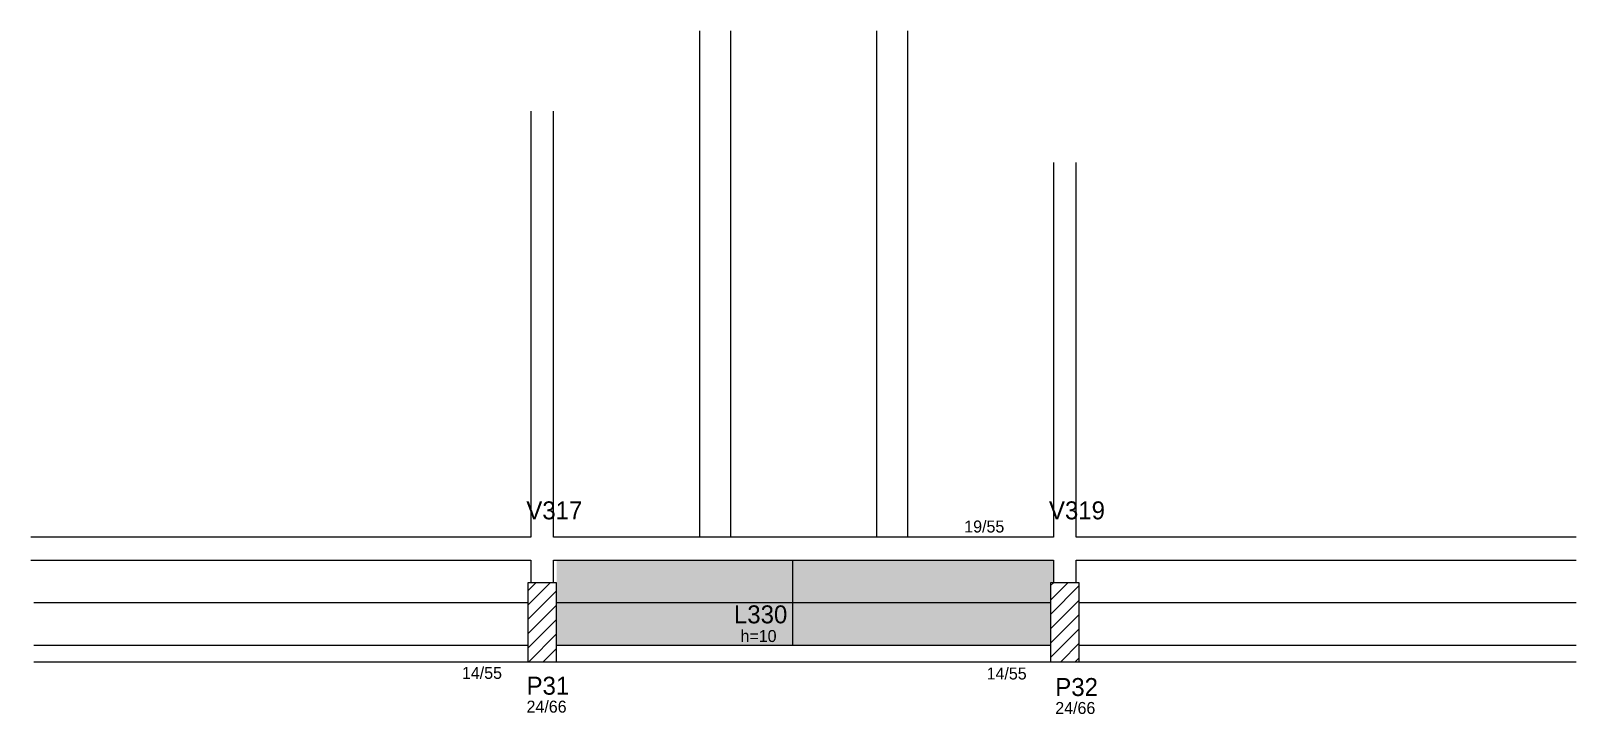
# Model space of a CAD drawing. Header units: metres. Extents: x 4041 to 5333, y 1520 to 2091.
import ezdxf

# ---------------------------------------------------------------- set-up
doc = ezdxf.new("R2010")
doc.units = ezdxf.units.M
for name, color, linetype in [('3', 7, 'Continuous'), ('4', 7, 'Continuous'), ('7', 7, 'Continuous'), ('Painéis', 7, 'Continuous'), ('REAPROVEITAMENTO', 7, 'Continuous')]:
    doc.layers.add(name, color=color, linetype=linetype)

msp = doc.modelspace()

# ---------------------------------------------------------------- hatches: boundary and pattern name
at = {"layer": 'REAPROVEITAMENTO'}
h = msp.add_hatch(color=7, dxfattribs=at)
h.dxf.hatch_style = 1
h.paths.add_polyline_path([(4895.9, 1629.9), (4893.4, 1629.9), (4893.4, 1629.9), (4893.6, 1577.9), (4893.6, 1577.9), (4480.6, 1577.9), (4480.6, 1577.9), (4480.6, 1648.9), (4480.6, 1648.9), (4896.1, 1648.9), (4896.1, 1648.9), (4895.9, 1629.9)])

# ---------------------------------------------------------------- linework, layer by layer
at = {"layer": '3', "color": 7, "lineweight": 25}
for p, q in [((4456.6, 1611.2), (4475.3, 1629.9)), ((4456.6, 1623.2), (4463.3, 1629.9)), ((4893.6, 1615.5), (4908, 1629.9)), ((4893.6, 1627.5), (4896, 1629.9)), ((4456.6, 1599.2), (4480.6, 1623.2)), ((4893.6, 1603.5), (4917.6, 1627.5)), ((4893.6, 1591.4), (4917.6, 1615.4)), ((4456.6, 1587.2), (4480.6, 1611.2)), ((4893.6, 1579.4), (4917.6, 1603.4)), ((4456.6, 1575.2), (4480.6, 1599.2)), ((4893.6, 1567.4), (4917.6, 1591.4)), ((4043.6, 1577.9), (4456.6, 1577.9)), ((4457.4, 1563.9), (4480.6, 1587.1)), ((4480.6, 1577.9), (4893.6, 1577.9)), ((4902.1, 1563.9), (4917.6, 1579.4)), ((4917.6, 1577.9), (5333.1, 1577.9)), ((4043.6, 1563.9), (4456.6, 1563.9)), ((4469.4, 1563.9), (4480.6, 1575.1)), ((4480.6, 1563.9), (4893.6, 1563.9)), ((4914.2, 1563.9), (4917.6, 1567.3)), ((4917.6, 1563.9), (5333.1, 1563.9))]:
    msp.add_line(p, q, dxfattribs=at)
for points in [[(4459.1, 2023.9), (4459.1, 1667.9)], [(4478.1, 1667.9), (4478.1, 2023.9)], [(4896.1, 1980.9), (4896.1, 1667.9)], [(4915.1, 1667.9), (4915.1, 1980.9)], [(4459.1, 1667.9), (4041.1, 1667.9)], [(4896.1, 1667.9), (4478.1, 1667.9)], [(5333.1, 1667.9), (4915.1, 1667.9)], [(4041.1, 1648.9), (4459.1, 1648.9)], [(4459.1, 1648.9), (4459.1, 1629.9)], [(4478.1, 1648.9), (4896.1, 1648.9)], [(4478.1, 1629.9), (4478.1, 1648.9)], [(4896.1, 1648.9), (4896.1, 1629.9)], [(4915.1, 1648.9), (5333.1, 1648.9)], [(4915.1, 1629.9), (4915.1, 1648.9)]]:
    msp.add_lwpolyline(points, dxfattribs=at)
at = {"layer": '7', "color": 7, "lineweight": 25}
for points in [[(4456.6, 1563.9), (4480.6, 1563.9), (4480.6, 1629.9), (4456.6, 1629.9), (4456.6, 1563.9)], [(4893.6, 1563.9), (4917.6, 1563.9), (4917.6, 1629.9), (4893.6, 1629.9), (4893.6, 1563.9)]]:
    msp.add_lwpolyline(points, dxfattribs=at)
at = {"layer": 'Painéis', "color": 7, "lineweight": 25}
for p, q in [((4600.1, 2090.9), (4600.1, 1667.9)), ((4626.1, 2090.9), (4626.1, 1667.9)), ((4748.1, 2090.9), (4748.1, 1667.9)), ((4774.1, 2090.9), (4774.1, 1667.9)), ((4678.1, 1577.9), (4678.1, 1648.9)), ((4043.6, 1613.4), (4456.6, 1613.4)), ((4480.6, 1613.4), (4893.6, 1613.4)), ((4917.6, 1613.4), (5333.1, 1613.4))]:
    msp.add_line(p, q, dxfattribs=at)

# ---------------------------------------------------------------- texts
at = {"layer": '3', "color": 7, "lineweight": 25}
for s, p in [('19/55', (4821.5, 1671.9)), ('h=10', (4634.4, 1580.4)), ('14/55', (4401.5, 1549.6)), ('14/55', (4840.2, 1549.1)), ('24/66', (4455.5, 1521.4)), ('24/66', (4897.6, 1520.3))]:
    msp.add_text(s, height=10, dxfattribs=at).set_placement(p)
at = {"layer": '4', "color": 7, "lineweight": 25}
for s, p in [('V317', (4455.3, 1682.9)), ('V319', (4892.3, 1682.9)), ('L330', (4628.9, 1596)), ('P31', (4455.5, 1536.4)), ('P32', (4897.6, 1535.3))]:
    msp.add_text(s, height=15, dxfattribs=at).set_placement(p)

doc.saveas('drawing.dxf')
